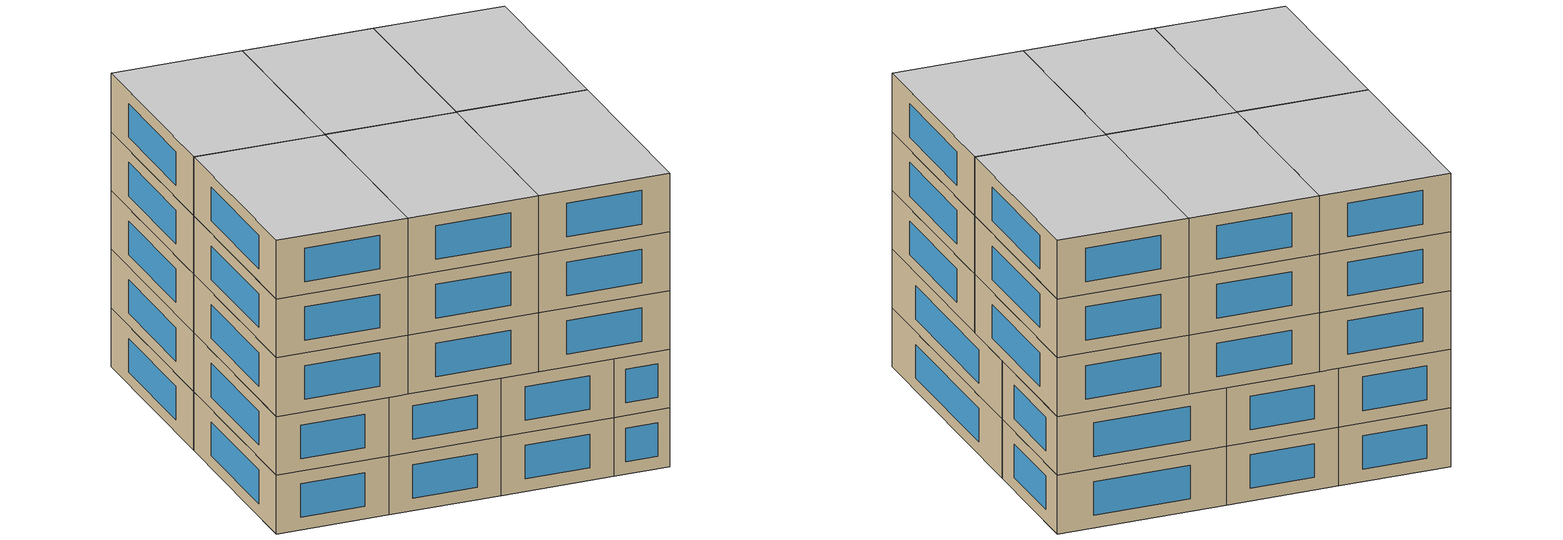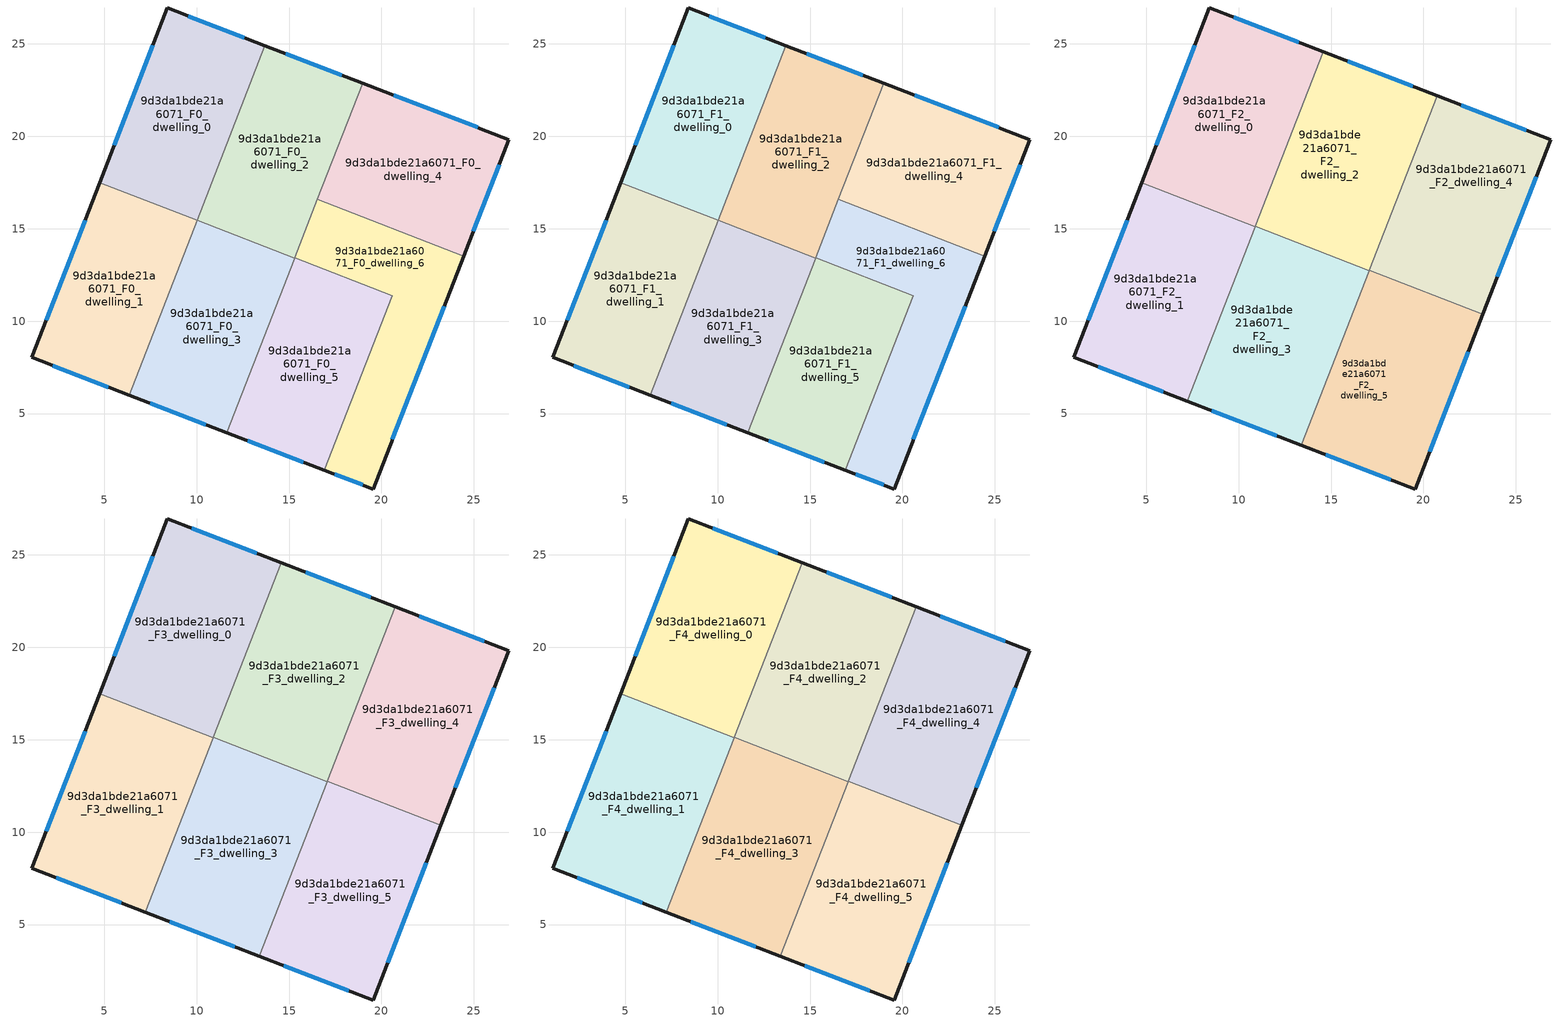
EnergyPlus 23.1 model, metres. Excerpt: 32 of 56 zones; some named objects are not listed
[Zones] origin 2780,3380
9d3da1bde21a6071_F0_dwelling_0
 floor ground (EU_floor_Construction): 13.7,24.91 10.02,15.45 4.75,17.5 8.42,26.95 z0
 wall outside (EU_wall_Construction): 13.7,24.91 8.42,26.95 4.75,17.5 z0:3
 wall to 9d3da1bde21a6071_F0_dwelling_1 (EU_wall_Construction): 4.75,17.5 10.02,15.45 z0:3
 wall to 9d3da1bde21a6071_F0_dwelling_2 (EU_wall_Construction): 10.03,15.46 13.7,24.91 z0:3
 wall to 9d3da1bde21a6071_F0_dwelling_3 (EU_wall_Construction): 10.02,15.45 10.03,15.46 z0:3
 window (EU_Window_Construction): 7.63,24.92 5.53,19.52 / 12.57,25.35 9.55,26.51 z0.64:2.36
9d3da1bde21a6071_F0_dwelling_1
 floor ground (EU_floor_Construction): 10.02,15.45 6.35,6 1.07,8.04 4.75,17.5 z0
 wall outside (EU_wall_Construction): 4.75,17.5 1.07,8.04 6.35,6 z0:3
 wall to 9d3da1bde21a6071_F0_dwelling_3 (EU_wall_Construction): 6.35,6 10.02,15.45 z0:3
 window (EU_Window_Construction): 3.96,15.47 1.86,10.06 / 2.2,7.6 5.22,6.44 z0.64:2.36
9d3da1bde21a6071_F0_dwelling_2
 floor ground (EU_floor_Construction): 18.98,22.88 15.3,13.42 10.03,15.46 13.7,24.91 z0
 wall outside (EU_wall_Construction): 18.98,22.88 13.7,24.91 z0:3
 wall to 9d3da1bde21a6071_F0_dwelling_3 (EU_wall_Construction): 10.03,15.46 15.3,13.42 z0:3
 wall to 9d3da1bde21a6071_F0_dwelling_4 (EU_wall_Construction): 16.53,16.59 18.98,22.88 z0:3
 wall to 9d3da1bde21a6071_F0_dwelling_6 (EU_wall_Construction): 15.31,13.43 16.53,16.59 z0:3
 wall to 9d3da1bde21a6071_F0_dwelling_5 (EU_wall_Construction): 15.3,13.42 15.31,13.43 z0:3
 window (EU_Window_Construction): 17.85,23.31 14.83,24.48 z0.64:2.36
9d3da1bde21a6071_F0_dwelling_3
 floor ground (EU_floor_Construction): 15.3,13.42 11.63,3.97 6.35,6 10.03,15.46 z0
 wall outside (EU_wall_Construction): 6.35,6 11.63,3.97 z0:3
 wall to 9d3da1bde21a6071_F0_dwelling_5 (EU_wall_Construction): 11.63,3.97 15.3,13.42 z0:3
 window (EU_Window_Construction): 7.48,5.57 10.5,4.4 z0.64:2.36
9d3da1bde21a6071_F0_dwelling_4
 floor ground (EU_floor_Construction): 26.9,19.83 24.44,13.51 16.53,16.59 18.98,22.88 z0
 wall outside (EU_wall_Construction): 24.44,13.51 26.9,19.83 18.98,22.88 z0:3
 wall to 9d3da1bde21a6071_F0_dwelling_6 (EU_wall_Construction): 16.53,16.59 24.44,13.51 z0:3
 window (EU_Window_Construction): 24.97,14.87 26.37,18.48 / 25.2,20.48 20.67,22.23 z0.64:2.36
9d3da1bde21a6071_F0_dwelling_5
 floor ground (EU_floor_Construction): 20.58,11.38 16.91,1.93 11.63,3.97 15.31,13.43 z0
 wall outside (EU_wall_Construction): 11.63,3.97 16.91,1.93 z0:3
 wall to 9d3da1bde21a6071_F0_dwelling_6 (EU_wall_Construction): 16.91,1.93 20.58,11.38 15.31,13.43 z0:3
 window (EU_Window_Construction): 12.76,3.53 15.78,2.37 z0.64:2.36
9d3da1bde21a6071_F0_dwelling_6
 floor ground (EU_floor_Construction): 24.44,13.51 19.55,0.92 16.91,1.93 20.58,11.38 15.31,13.43 16.53,16.59 z0
 wall outside (EU_wall_Construction): 16.91,1.93 19.55,0.92 24.44,13.51 z0:3
 window (EU_Window_Construction): 20.6,3.62 23.4,10.82 / 17.48,1.72 18.99,1.14 z0.64:2.36
9d3da1bde21a6071_F1_dwelling_0
 floor to 9d3da1bde21a6071_F0_dwelling_0 (EU_floor_Construction): 13.7,24.91 10.02,15.45 4.75,17.5 8.42,26.95 z3
 wall outside (EU_wall_Construction): 13.7,24.91 8.42,26.95 4.75,17.5 z3:6
 wall to 9d3da1bde21a6071_F1_dwelling_1 (EU_wall_Construction): 4.75,17.5 10.02,15.45 z3:6
 wall to 9d3da1bde21a6071_F1_dwelling_2 (EU_wall_Construction): 10.03,15.46 13.7,24.91 z3:6
 wall to 9d3da1bde21a6071_F1_dwelling_3 (EU_wall_Construction): 10.02,15.45 10.03,15.46 z3:6
 window (EU_Window_Construction): 7.63,24.92 5.53,19.52 / 12.57,25.35 9.55,26.51 z3.64:5.36
9d3da1bde21a6071_F1_dwelling_1
 floor to 9d3da1bde21a6071_F0_dwelling_1 (EU_floor_Construction): 10.02,15.45 6.35,6 1.07,8.04 4.75,17.5 z3
 wall outside (EU_wall_Construction): 4.75,17.5 1.07,8.04 6.35,6 z3:6
 wall to 9d3da1bde21a6071_F1_dwelling_3 (EU_wall_Construction): 6.35,6 10.02,15.45 z3:6
 window (EU_Window_Construction): 3.96,15.47 1.86,10.06 / 2.2,7.6 5.22,6.44 z3.64:5.36
 ceiling adiabatic (EU_roof_Construction): 6.35,6 10.02,15.45 4.75,17.5 1.07,8.04 z6
9d3da1bde21a6071_F1_dwelling_2
 floor to 9d3da1bde21a6071_F0_dwelling_2 (EU_floor_Construction): 18.98,22.88 15.3,13.42 10.03,15.46 13.7,24.91 z3
 wall outside (EU_wall_Construction): 18.98,22.88 13.7,24.91 z3:6
 wall to 9d3da1bde21a6071_F1_dwelling_3 (EU_wall_Construction): 10.03,15.46 15.3,13.42 z3:6
 wall to 9d3da1bde21a6071_F1_dwelling_4 (EU_wall_Construction): 16.53,16.59 18.98,22.88 z3:6
 wall to 9d3da1bde21a6071_F1_dwelling_6 (EU_wall_Construction): 15.31,13.43 16.53,16.59 z3:6
 wall to 9d3da1bde21a6071_F1_dwelling_5 (EU_wall_Construction): 15.3,13.42 15.31,13.43 z3:6
 window (EU_Window_Construction): 17.85,23.31 14.83,24.48 z3.64:5.36
9d3da1bde21a6071_F1_dwelling_3
 floor to 9d3da1bde21a6071_F0_dwelling_3 (EU_floor_Construction): 15.3,13.42 11.63,3.97 6.35,6 10.03,15.46 z3
 wall outside (EU_wall_Construction): 6.35,6 11.63,3.97 z3:6
 wall to 9d3da1bde21a6071_F1_dwelling_5 (EU_wall_Construction): 11.63,3.97 15.3,13.42 z3:6
 window (EU_Window_Construction): 7.48,5.57 10.5,4.4 z3.64:5.36
9d3da1bde21a6071_F1_dwelling_4
 floor to 9d3da1bde21a6071_F0_dwelling_4 (EU_floor_Construction): 26.9,19.83 24.44,13.51 16.53,16.59 18.98,22.88 z3
 wall outside (EU_wall_Construction): 24.44,13.51 26.9,19.83 18.98,22.88 z3:6
 wall to 9d3da1bde21a6071_F1_dwelling_6 (EU_wall_Construction): 16.53,16.59 24.44,13.51 z3:6
 window (EU_Window_Construction): 24.97,14.87 26.37,18.48 / 25.2,20.48 20.67,22.23 z3.64:5.36
9d3da1bde21a6071_F1_dwelling_5
 floor to 9d3da1bde21a6071_F0_dwelling_5 (EU_floor_Construction): 20.58,11.38 16.91,1.93 11.63,3.97 15.31,13.43 z3
 wall outside (EU_wall_Construction): 11.63,3.97 16.91,1.93 z3:6
 wall to 9d3da1bde21a6071_F1_dwelling_6 (EU_wall_Construction): 16.91,1.93 20.58,11.38 15.31,13.43 z3:6
 window (EU_Window_Construction): 12.76,3.53 15.78,2.37 z3.64:5.36
 ceiling adiabatic (EU_roof_Construction): 16.91,1.93 20.58,11.38 17.07,12.75 13.39,3.29 z6; 13.39,3.29 17.06,12.74 15.3,13.42 11.63,3.97 z6
9d3da1bde21a6071_F1_dwelling_6
 floor to 9d3da1bde21a6071_F0_dwelling_6 (EU_floor_Construction): 24.44,13.51 19.55,0.92 16.91,1.93 20.58,11.38 15.31,13.43 16.53,16.59 z3
 wall outside (EU_wall_Construction): 16.91,1.93 19.55,0.92 24.44,13.51 z3:6
 window (EU_Window_Construction): 20.6,3.62 23.4,10.82 / 17.48,1.72 18.99,1.14 z3.64:5.36
9d3da1bde21a6071_F2_dwelling_0
 floor to 9d3da1bde21a6071_F1_dwelling_0 (EU_floor_Construction): 13.7,24.91 10.02,15.45 4.75,17.5 8.42,26.95 z6
 floor to 9d3da1bde21a6071_F1_dwelling_3 (EU_floor_Construction): 10.91,15.12 10.9,15.11 10.02,15.45 10.03,15.46 z6
 floor to 9d3da1bde21a6071_F1_dwelling_2 (EU_floor_Construction): 14.58,24.57 10.91,15.12 10.03,15.46 13.7,24.91 z6
 wall outside (EU_wall_Construction): 14.58,24.57 8.42,26.95 4.75,17.5 z6:9
 wall to 9d3da1bde21a6071_F2_dwelling_1 (EU_wall_Construction): 4.75,17.5 10.9,15.11 z6:9
 wall to 9d3da1bde21a6071_F2_dwelling_2 (EU_wall_Construction): 10.91,15.13 14.58,24.57 z6:9
 wall to 9d3da1bde21a6071_F2_dwelling_3 (EU_wall_Construction): 10.9,15.11 10.91,15.13 z6:9
 window (EU_Window_Construction): 7.63,24.92 5.53,19.52 / 13.26,25.08 9.74,26.44 z6.64:8.36
9d3da1bde21a6071_F2_dwelling_1
 floor to 9d3da1bde21a6071_F1_dwelling_3 (EU_floor_Construction): 10.9,15.11 7.23,5.66 6.35,6 10.02,15.45 z6
 floor adiabatic (EU_floor_Construction): 10.02,15.45 6.35,6 7.23,5.66 1.07,8.04 4.75,17.5 z6
 wall outside (EU_wall_Construction): 4.75,17.5 1.07,8.04 7.23,5.66 z6:9
 wall to 9d3da1bde21a6071_F2_dwelling_3 (EU_wall_Construction): 7.23,5.66 10.9,15.11 z6:9
 window (EU_Window_Construction): 3.96,15.47 1.86,10.06 / 2.39,7.53 5.91,6.17 z6.64:8.36
9d3da1bde21a6071_F2_dwelling_2
 floor to 9d3da1bde21a6071_F1_dwelling_2 (EU_floor_Construction): 18.98,22.88 15.3,13.42 10.91,15.13 14.58,24.57 z6
 floor to 9d3da1bde21a6071_F1_dwelling_4 (EU_floor_Construction): 20.74,22.2 18.29,15.9 16.53,16.59 18.98,22.88 z6
 floor to 9d3da1bde21a6071_F1_dwelling_6 (EU_floor_Construction): 18.29,15.9 17.07,12.75 15.31,13.43 16.53,16.59 z6
 floor to 9d3da1bde21a6071_F1_dwelling_5 (EU_floor_Construction): 17.07,12.75 17.06,12.74 15.3,13.42 15.31,13.43 z6
 wall outside (EU_wall_Construction): 20.74,22.2 14.58,24.57 z6:9
 wall to 9d3da1bde21a6071_F2_dwelling_3 (EU_wall_Construction): 10.91,15.13 17.06,12.74 z6:9
 wall to 9d3da1bde21a6071_F2_dwelling_4 (EU_wall_Construction): 17.07,12.75 20.74,22.2 z6:9
 wall to 9d3da1bde21a6071_F2_dwelling_5 (EU_wall_Construction): 17.06,12.74 17.07,12.75 z6:9
 window (EU_Window_Construction): 19.42,22.71 15.9,24.07 z6.64:8.36
9d3da1bde21a6071_F2_dwelling_3
 floor to 9d3da1bde21a6071_F1_dwelling_3 (EU_floor_Construction): 15.3,13.42 11.63,3.97 7.23,5.66 10.91,15.12 z6
 floor adiabatic (EU_floor_Construction): 17.06,12.74 13.39,3.29 11.63,3.97 15.3,13.42 z6
 wall outside (EU_wall_Construction): 7.23,5.66 13.39,3.29 z6:9
 wall to 9d3da1bde21a6071_F2_dwelling_5 (EU_wall_Construction): 13.39,3.29 17.06,12.74 z6:9
 window (EU_Window_Construction): 8.55,5.15 12.07,3.8 z6.64:8.36
9d3da1bde21a6071_F2_dwelling_4
 floor to 9d3da1bde21a6071_F1_dwelling_4 (EU_floor_Construction): 26.9,19.83 24.44,13.51 18.29,15.9 20.74,22.2 z6
 floor to 9d3da1bde21a6071_F1_dwelling_6 (EU_floor_Construction): 24.44,13.51 23.22,10.37 17.07,12.75 18.29,15.9 z6
 wall outside (EU_wall_Construction): 23.22,10.37 26.9,19.83 20.74,22.2 z6:9
 wall to 9d3da1bde21a6071_F2_dwelling_5 (EU_wall_Construction): 17.07,12.75 23.22,10.37 z6:9
 window (EU_Window_Construction): 24.01,12.39 26.11,17.8 / 25.58,20.34 22.06,21.69 z6.64:8.36
9d3da1bde21a6071_F2_dwelling_5
 floor to 9d3da1bde21a6071_F1_dwelling_6 (EU_floor_Construction): 23.22,10.37 19.55,0.92 16.91,1.93 20.58,11.38 17.07,12.75 z6
 floor adiabatic (EU_floor_Construction): 20.58,11.38 16.91,1.93 19.55,0.92 13.39,3.29 17.07,12.75 z6
 wall outside (EU_wall_Construction): 13.39,3.29 19.55,0.92 23.22,10.37 z6:9
 window (EU_Window_Construction): 20.34,2.94 22.44,8.34 / 14.71,2.78 18.23,1.43 z6.64:8.36
9d3da1bde21a6071_F3_dwelling_0
 floor to 9d3da1bde21a6071_F2_dwelling_0 (EU_floor_Construction): 14.58,24.57 10.9,15.11 4.75,17.5 8.42,26.95 z9
 wall outside (EU_wall_Construction): 14.58,24.57 8.42,26.95 4.75,17.5 z9:12
 wall to 9d3da1bde21a6071_F3_dwelling_1 (EU_wall_Construction): 4.75,17.5 10.9,15.11 z9:12
 wall to 9d3da1bde21a6071_F3_dwelling_2 (EU_wall_Construction): 10.91,15.13 14.58,24.57 z9:12
 wall to 9d3da1bde21a6071_F3_dwelling_3 (EU_wall_Construction): 10.9,15.11 10.91,15.13 z9:12
 window (EU_Window_Construction): 7.63,24.92 5.53,19.52 / 13.26,25.08 9.74,26.44 z9.64:11.36
9d3da1bde21a6071_F3_dwelling_1
 floor to 9d3da1bde21a6071_F2_dwelling_1 (EU_floor_Construction): 10.9,15.11 7.23,5.66 1.07,8.04 4.75,17.5 z9
 wall outside (EU_wall_Construction): 4.75,17.5 1.07,8.04 7.23,5.66 z9:12
 wall to 9d3da1bde21a6071_F3_dwelling_3 (EU_wall_Construction): 7.23,5.66 10.9,15.11 z9:12
 window (EU_Window_Construction): 3.96,15.47 1.86,10.06 / 2.39,7.53 5.91,6.17 z9.64:11.36
9d3da1bde21a6071_F3_dwelling_2
 floor to 9d3da1bde21a6071_F2_dwelling_2 (EU_floor_Construction): 20.74,22.2 17.06,12.74 10.91,15.13 14.58,24.57 z9
 wall outside (EU_wall_Construction): 20.74,22.2 14.58,24.57 z9:12
 wall to 9d3da1bde21a6071_F3_dwelling_3 (EU_wall_Construction): 10.91,15.13 17.06,12.74 z9:12
 wall to 9d3da1bde21a6071_F3_dwelling_4 (EU_wall_Construction): 17.07,12.75 20.74,22.2 z9:12
 wall to 9d3da1bde21a6071_F3_dwelling_5 (EU_wall_Construction): 17.06,12.74 17.07,12.75 z9:12
 window (EU_Window_Construction): 19.42,22.71 15.9,24.07 z9.64:11.36
9d3da1bde21a6071_F3_dwelling_3
 floor to 9d3da1bde21a6071_F2_dwelling_3 (EU_floor_Construction): 17.06,12.74 13.39,3.29 7.23,5.66 10.91,15.13 z9
 wall outside (EU_wall_Construction): 7.23,5.66 13.39,3.29 z9:12
 wall to 9d3da1bde21a6071_F3_dwelling_5 (EU_wall_Construction): 13.39,3.29 17.06,12.74 z9:12
 window (EU_Window_Construction): 8.55,5.15 12.07,3.8 z9.64:11.36
9d3da1bde21a6071_F3_dwelling_4
 floor to 9d3da1bde21a6071_F2_dwelling_4 (EU_floor_Construction): 26.9,19.83 23.22,10.37 17.07,12.75 20.74,22.2 z9
 wall outside (EU_wall_Construction): 23.22,10.37 26.9,19.83 20.74,22.2 z9:12
 wall to 9d3da1bde21a6071_F3_dwelling_5 (EU_wall_Construction): 17.07,12.75 23.22,10.37 z9:12
 window (EU_Window_Construction): 24.01,12.39 26.11,17.8 / 25.58,20.34 22.06,21.69 z9.64:11.36
9d3da1bde21a6071_F3_dwelling_5
 floor to 9d3da1bde21a6071_F2_dwelling_5 (EU_floor_Construction): 23.22,10.37 19.55,0.92 13.39,3.29 17.07,12.75 z9
 wall outside (EU_wall_Construction): 13.39,3.29 19.55,0.92 23.22,10.37 z9:12
 window (EU_Window_Construction): 20.34,2.94 22.44,8.34 / 14.71,2.78 18.23,1.43 z9.64:11.36
9d3da1bde21a6071_F4_dwelling_0
 floor to 9d3da1bde21a6071_F3_dwelling_0 (EU_floor_Construction): 14.58,24.57 10.9,15.11 4.75,17.5 8.42,26.95 z12
 wall outside (EU_wall_Construction): 14.58,24.57 8.42,26.95 4.75,17.5 z12:15
 wall to 9d3da1bde21a6071_F4_dwelling_1 (EU_wall_Construction): 4.75,17.5 10.9,15.11 z12:15
 wall to 9d3da1bde21a6071_F4_dwelling_2 (EU_wall_Construction): 10.91,15.13 14.58,24.57 z12:15
 wall to 9d3da1bde21a6071_F4_dwelling_3 (EU_wall_Construction): 10.9,15.11 10.91,15.13 z12:15
 window (EU_Window_Construction): 7.63,24.92 5.53,19.52 / 13.26,25.08 9.74,26.44 z12.64:14.36
 ceiling to 9d3da1bde21a6071_F5_dwelling_0 (EU_floor_Construction): 10.9,15.11 14.58,24.57 8.42,26.95 4.75,17.5 z15
9d3da1bde21a6071_F4_dwelling_1
 floor to 9d3da1bde21a6071_F3_dwelling_1 (EU_floor_Construction): 10.9,15.11 7.23,5.66 1.07,8.04 4.75,17.5 z12
 wall outside (EU_wall_Construction): 4.75,17.5 1.07,8.04 7.23,5.66 z12:15
 wall to 9d3da1bde21a6071_F4_dwelling_3 (EU_wall_Construction): 7.23,5.66 10.9,15.11 z12:15
 window (EU_Window_Construction): 3.96,15.47 1.86,10.06 / 2.39,7.53 5.91,6.17 z12.64:14.36
 ceiling to 9d3da1bde21a6071_F5_dwelling_1 (EU_floor_Construction): 7.23,5.66 10.9,15.11 4.75,17.5 1.07,8.04 z15
9d3da1bde21a6071_F4_dwelling_2
 floor to 9d3da1bde21a6071_F3_dwelling_2 (EU_floor_Construction): 20.74,22.2 17.06,12.74 10.91,15.13 14.58,24.57 z12
 wall outside (EU_wall_Construction): 20.74,22.2 14.58,24.57 z12:15
 wall to 9d3da1bde21a6071_F4_dwelling_3 (EU_wall_Construction): 10.91,15.13 17.06,12.74 z12:15
 wall to 9d3da1bde21a6071_F4_dwelling_4 (EU_wall_Construction): 17.07,12.75 20.74,22.2 z12:15
 wall to 9d3da1bde21a6071_F4_dwelling_5 (EU_wall_Construction): 17.06,12.74 17.07,12.75 z12:15
 window (EU_Window_Construction): 19.42,22.71 15.9,24.07 z12.64:14.36
 ceiling to 9d3da1bde21a6071_F5_dwelling_2 (EU_floor_Construction): 17.06,12.74 20.74,22.2 14.58,24.57 10.91,15.13 z15
9d3da1bde21a6071_F4_dwelling_3
 floor to 9d3da1bde21a6071_F3_dwelling_3 (EU_floor_Construction): 17.06,12.74 13.39,3.29 7.23,5.66 10.91,15.13 z12
 wall outside (EU_wall_Construction): 7.23,5.66 13.39,3.29 z12:15
 wall to 9d3da1bde21a6071_F4_dwelling_5 (EU_wall_Construction): 13.39,3.29 17.06,12.74 z12:15
 window (EU_Window_Construction): 8.55,5.15 12.07,3.8 z12.64:14.36
 ceiling to 9d3da1bde21a6071_F5_dwelling_3 (EU_floor_Construction): 13.39,3.29 17.06,12.74 10.91,15.13 7.23,5.66 z15
9d3da1bde21a6071_F4_dwelling_4
 floor to 9d3da1bde21a6071_F3_dwelling_4 (EU_floor_Construction): 26.9,19.83 23.22,10.37 17.07,12.75 20.74,22.2 z12
 wall outside (EU_wall_Construction): 23.22,10.37 26.9,19.83 20.74,22.2 z12:15
 wall to 9d3da1bde21a6071_F4_dwelling_5 (EU_wall_Construction): 17.07,12.75 23.22,10.37 z12:15
 window (EU_Window_Construction): 24.01,12.39 26.11,17.8 / 25.58,20.34 22.06,21.69 z12.64:14.36
 ceiling to 9d3da1bde21a6071_F5_dwelling_4 (EU_floor_Construction): 23.22,10.37 26.9,19.83 20.74,22.2 17.07,12.75 z15
9d3da1bde21a6071_F4_dwelling_5
 floor to 9d3da1bde21a6071_F3_dwelling_5 (EU_floor_Construction): 23.22,10.37 19.55,0.92 13.39,3.29 17.07,12.75 z12
 wall outside (EU_wall_Construction): 13.39,3.29 19.55,0.92 23.22,10.37 z12:15
 window (EU_Window_Construction): 20.34,2.94 22.44,8.34 / 14.71,2.78 18.23,1.43 z12.64:14.36
 ceiling to 9d3da1bde21a6071_F5_dwelling_5 (EU_floor_Construction): 19.55,0.92 23.22,10.37 17.07,12.75 13.39,3.29 z15
[Building]
EU S2 Campaign: North Axis=0; Terrain=City; Solar Distribution=FullExterior
[Site:Location]
Yerevan-Zvartnots.Intl.AP: Latitude=40.15; Longitude=44.383; Time Zone=4; Elevation=854
[SizingPeriod:WeatherFileDays]
AnnualSizingPeriod: Begin Month=1; Begin Day of Month=1; End Month=12; End Day of Month=31; Day of Week for Start Day=Monday; Use Weather File Daylight Saving Period=No; Use Weather File Rain and Snow Indicators=No
[MATERIAL]
EU_InternalMass_Material: Roughness=MediumRough; Thickness=0.1; Conductivity=1; Density=1800; Specific Heat=900; Thermal Absorptance=0.9; Solar Absorptance=0.7; Visible Absorptance=0.7
[MATERIAL:NOMASS] Roughness=MediumRough; Thermal Absorptance=0.9; Solar Absorptance=0.7; Visible Absorptance=0.7
Name | Thermal Resistance
EU_wall_NoMass | 1.05043
EU_roof_NoMass | 1.45357
EU_floor_NoMass | 0.478065
[WINDOWMATERIAL:SIMPLEGLAZINGSYSTEM]
EU_Window_SimpleGlazing: UFactor=2.5566; Solar Heat Gain Coefficient=0.75; Visible Transmittance=0.75
[CONSTRUCTION]
EU_wall_Construction: EU_wall_NoMass
EU_roof_Construction: EU_roof_NoMass
EU_floor_Construction: EU_floor_NoMass
EU_Window_Construction: EU_Window_SimpleGlazing
EU_InternalMass_Construction: EU_InternalMass_Material
[ZONE] Type=1; Multiplier=1; Ceiling Height=autocalculate; Floor Area=autocalculate; Part of Total Floor Area=Yes
Name | Volume
9d3da1bde21a6071_F0_dwelling_0; 9d3da1bde21a6071_F1_dwelling_0 | 172.188
9d3da1bde21a6071_F2_dwelling_0; 9d3da1bde21a6071_F3_dwelling_0; 9d3da1bde21a6071_F4_dwelling_0 | 200.88
9d3da1bde21a6071_F0_dwelling_1; 9d3da1bde21a6071_F1_dwelling_1 | 172.166
9d3da1bde21a6071_F2_dwelling_1; 9d3da1bde21a6071_F3_dwelling_1; 9d3da1bde21a6071_F4_dwelling_1; 9d3da1bde21a6071_F2_dwelling_4; 9d3da1bde21a6071_F3_dwelling_4; 9d3da1bde21a6071_F4_dwelling_4 | 200.862
9d3da1bde21a6071_F0_dwelling_2; 9d3da1bde21a6071_F1_dwelling_2 | 172.17
9d3da1bde21a6071_F2_dwelling_2; 9d3da1bde21a6071_F3_dwelling_2; 9d3da1bde21a6071_F4_dwelling_2 | 200.859
9d3da1bde21a6071_F0_dwelling_3; 9d3da1bde21a6071_F1_dwelling_3 | 172.154
9d3da1bde21a6071_F2_dwelling_3; 9d3da1bde21a6071_F3_dwelling_3; 9d3da1bde21a6071_F4_dwelling_3 | 200.866
9d3da1bde21a6071_F0_dwelling_4; 9d3da1bde21a6071_F1_dwelling_4 | 172.182
9d3da1bde21a6071_F0_dwelling_5; 9d3da1bde21a6071_F1_dwelling_5 | 172.157
9d3da1bde21a6071_F2_dwelling_5; 9d3da1bde21a6071_F3_dwelling_5; 9d3da1bde21a6071_F4_dwelling_5 | 200.881
9d3da1bde21a6071_F0_dwelling_6; 9d3da1bde21a6071_F1_dwelling_6 | 172.167
[INTERNALMASS] Construction=EU_InternalMass_Construction
Name | Zone or ZoneList | Surface Area
9d3da1bde21a6071_F0_dwelling_0_EU_InternalMass | 9d3da1bde21a6071_F0_dwelling_0 | 57.3946
9d3da1bde21a6071_F0_dwelling_1_EU_InternalMass | 9d3da1bde21a6071_F0_dwelling_1 | 57.3899
9d3da1bde21a6071_F0_dwelling_2_EU_InternalMass | 9d3da1bde21a6071_F0_dwelling_2 | 57.3907
9d3da1bde21a6071_F0_dwelling_3_EU_InternalMass | 9d3da1bde21a6071_F0_dwelling_3 | 57.3844
9d3da1bde21a6071_F0_dwelling_4_EU_InternalMass | 9d3da1bde21a6071_F0_dwelling_4 | 57.3942
9d3da1bde21a6071_F0_dwelling_5_EU_InternalMass | 9d3da1bde21a6071_F0_dwelling_5 | 57.387
9d3da1bde21a6071_F0_dwelling_6_EU_InternalMass | 9d3da1bde21a6071_F0_dwelling_6 | 57.3891
9d3da1bde21a6071_F1_dwelling_0_EU_InternalMass | 9d3da1bde21a6071_F1_dwelling_0 | 57.3946
9d3da1bde21a6071_F1_dwelling_1_EU_InternalMass | 9d3da1bde21a6071_F1_dwelling_1 | 57.3899
9d3da1bde21a6071_F1_dwelling_2_EU_InternalMass | 9d3da1bde21a6071_F1_dwelling_2 | 57.3907
9d3da1bde21a6071_F1_dwelling_3_EU_InternalMass | 9d3da1bde21a6071_F1_dwelling_3 | 57.3844
9d3da1bde21a6071_F1_dwelling_4_EU_InternalMass | 9d3da1bde21a6071_F1_dwelling_4 | 57.3942
9d3da1bde21a6071_F1_dwelling_5_EU_InternalMass | 9d3da1bde21a6071_F1_dwelling_5 | 57.387
9d3da1bde21a6071_F1_dwelling_6_EU_InternalMass | 9d3da1bde21a6071_F1_dwelling_6 | 57.3891
9d3da1bde21a6071_F2_dwelling_0_EU_InternalMass | 9d3da1bde21a6071_F2_dwelling_0 | 66.9601
9d3da1bde21a6071_F2_dwelling_1_EU_InternalMass | 9d3da1bde21a6071_F2_dwelling_1 | 66.9539
9d3da1bde21a6071_F2_dwelling_2_EU_InternalMass | 9d3da1bde21a6071_F2_dwelling_2 | 66.9539
9d3da1bde21a6071_F2_dwelling_3_EU_InternalMass | 9d3da1bde21a6071_F2_dwelling_3 | 66.9544
9d3da1bde21a6071_F2_dwelling_4_EU_InternalMass | 9d3da1bde21a6071_F2_dwelling_4 | 66.9539
9d3da1bde21a6071_F2_dwelling_5_EU_InternalMass | 9d3da1bde21a6071_F2_dwelling_5 | 66.9601
9d3da1bde21a6071_F3_dwelling_0_EU_InternalMass | 9d3da1bde21a6071_F3_dwelling_0 | 66.9601
9d3da1bde21a6071_F3_dwelling_1_EU_InternalMass | 9d3da1bde21a6071_F3_dwelling_1 | 66.9539
9d3da1bde21a6071_F3_dwelling_2_EU_InternalMass | 9d3da1bde21a6071_F3_dwelling_2 | 66.9539
9d3da1bde21a6071_F3_dwelling_3_EU_InternalMass | 9d3da1bde21a6071_F3_dwelling_3 | 66.9544
9d3da1bde21a6071_F3_dwelling_4_EU_InternalMass | 9d3da1bde21a6071_F3_dwelling_4 | 66.9539
9d3da1bde21a6071_F3_dwelling_5_EU_InternalMass | 9d3da1bde21a6071_F3_dwelling_5 | 66.9601
9d3da1bde21a6071_F4_dwelling_0_EU_InternalMass | 9d3da1bde21a6071_F4_dwelling_0 | 66.9601
9d3da1bde21a6071_F4_dwelling_1_EU_InternalMass | 9d3da1bde21a6071_F4_dwelling_1 | 66.9539
9d3da1bde21a6071_F4_dwelling_2_EU_InternalMass | 9d3da1bde21a6071_F4_dwelling_2 | 66.9539
9d3da1bde21a6071_F4_dwelling_3_EU_InternalMass | 9d3da1bde21a6071_F4_dwelling_3 | 66.9544
9d3da1bde21a6071_F4_dwelling_4_EU_InternalMass | 9d3da1bde21a6071_F4_dwelling_4 | 66.9539
9d3da1bde21a6071_F4_dwelling_5_EU_InternalMass | 9d3da1bde21a6071_F4_dwelling_5 | 66.9601
[OTHEREQUIPMENT] Fuel Type=Electricity; Design Level Calculation Method=Watts/Area; Power per Zone Floor Area=1; Fraction Latent=0; Fraction Radiant=0; Fraction Lost=0; Carbon Dioxide Generation Rate=0; EndUse Subcategory=EU_Step8_InternalGains
Name | Zone or ZoneList or Space or SpaceList | Schedule
EU_Step8_InternalGain_9d3da1bde21a6071_F0_dwelling_0_f000 | 9d3da1bde21a6071_F0_dwelling_0 | EU_Step8_GainSchedule_9d3da1bde21a6071_F0_dwelling_0_f000
EU_Step8_InternalGain_9d3da1bde21a6071_F0_dwelling_1_f000 | 9d3da1bde21a6071_F0_dwelling_1 | EU_Step8_GainSchedule_9d3da1bde21a6071_F0_dwelling_1_f000
EU_Step8_InternalGain_9d3da1bde21a6071_F0_dwelling_2_f000 | 9d3da1bde21a6071_F0_dwelling_2 | EU_Step8_GainSchedule_9d3da1bde21a6071_F0_dwelling_2_f000
EU_Step8_InternalGain_9d3da1bde21a6071_F0_dwelling_3_f000 | 9d3da1bde21a6071_F0_dwelling_3 | EU_Step8_GainSchedule_9d3da1bde21a6071_F0_dwelling_3_f000
EU_Step8_InternalGain_9d3da1bde21a6071_F0_dwelling_4_f000 | 9d3da1bde21a6071_F0_dwelling_4 | EU_Step8_GainSchedule_9d3da1bde21a6071_F0_dwelling_4_f000
EU_Step8_InternalGain_9d3da1bde21a6071_F0_dwelling_5_f000 | 9d3da1bde21a6071_F0_dwelling_5 | EU_Step8_GainSchedule_9d3da1bde21a6071_F0_dwelling_5_f000
EU_Step8_InternalGain_9d3da1bde21a6071_F0_dwelling_6_f000 | 9d3da1bde21a6071_F0_dwelling_6 | EU_Step8_GainSchedule_9d3da1bde21a6071_F0_dwelling_6_f000
EU_Step8_InternalGain_9d3da1bde21a6071_F1_dwelling_0_f000 | 9d3da1bde21a6071_F1_dwelling_0 | EU_Step8_GainSchedule_9d3da1bde21a6071_F1_dwelling_0_f000
EU_Step8_InternalGain_9d3da1bde21a6071_F1_dwelling_1_f000 | 9d3da1bde21a6071_F1_dwelling_1 | EU_Step8_GainSchedule_9d3da1bde21a6071_F1_dwelling_1_f000
EU_Step8_InternalGain_9d3da1bde21a6071_F1_dwelling_2_f000 | 9d3da1bde21a6071_F1_dwelling_2 | EU_Step8_GainSchedule_9d3da1bde21a6071_F1_dwelling_2_f000
EU_Step8_InternalGain_9d3da1bde21a6071_F1_dwelling_3_f000 | 9d3da1bde21a6071_F1_dwelling_3 | EU_Step8_GainSchedule_9d3da1bde21a6071_F1_dwelling_3_f000
EU_Step8_InternalGain_9d3da1bde21a6071_F1_dwelling_4_f000 | 9d3da1bde21a6071_F1_dwelling_4 | EU_Step8_GainSchedule_9d3da1bde21a6071_F1_dwelling_4_f000
EU_Step8_InternalGain_9d3da1bde21a6071_F1_dwelling_5_f000 | 9d3da1bde21a6071_F1_dwelling_5 | EU_Step8_GainSchedule_9d3da1bde21a6071_F1_dwelling_5_f000
EU_Step8_InternalGain_9d3da1bde21a6071_F1_dwelling_6_f000 | 9d3da1bde21a6071_F1_dwelling_6 | EU_Step8_GainSchedule_9d3da1bde21a6071_F1_dwelling_6_f000
EU_Step8_InternalGain_9d3da1bde21a6071_F2_dwelling_0_f000 | 9d3da1bde21a6071_F2_dwelling_0 | EU_Step8_GainSchedule_9d3da1bde21a6071_F2_dwelling_0_f000
EU_Step8_InternalGain_9d3da1bde21a6071_F2_dwelling_1_f000 | 9d3da1bde21a6071_F2_dwelling_1 | EU_Step8_GainSchedule_9d3da1bde21a6071_F2_dwelling_1_f000
EU_Step8_InternalGain_9d3da1bde21a6071_F2_dwelling_2_f000 | 9d3da1bde21a6071_F2_dwelling_2 | EU_Step8_GainSchedule_9d3da1bde21a6071_F2_dwelling_2_f000
EU_Step8_InternalGain_9d3da1bde21a6071_F2_dwelling_3_f000 | 9d3da1bde21a6071_F2_dwelling_3 | EU_Step8_GainSchedule_9d3da1bde21a6071_F2_dwelling_3_f000
EU_Step8_InternalGain_9d3da1bde21a6071_F2_dwelling_4_f000 | 9d3da1bde21a6071_F2_dwelling_4 | EU_Step8_GainSchedule_9d3da1bde21a6071_F2_dwelling_4_f000
EU_Step8_InternalGain_9d3da1bde21a6071_F2_dwelling_5_f000 | 9d3da1bde21a6071_F2_dwelling_5 | EU_Step8_GainSchedule_9d3da1bde21a6071_F2_dwelling_5_f000
EU_Step8_InternalGain_9d3da1bde21a6071_F3_dwelling_0_f000 | 9d3da1bde21a6071_F3_dwelling_0 | EU_Step8_GainSchedule_9d3da1bde21a6071_F3_dwelling_0_f000
EU_Step8_InternalGain_9d3da1bde21a6071_F3_dwelling_1_f000 | 9d3da1bde21a6071_F3_dwelling_1 | EU_Step8_GainSchedule_9d3da1bde21a6071_F3_dwelling_1_f000
EU_Step8_InternalGain_9d3da1bde21a6071_F3_dwelling_2_f000 | 9d3da1bde21a6071_F3_dwelling_2 | EU_Step8_GainSchedule_9d3da1bde21a6071_F3_dwelling_2_f000
EU_Step8_InternalGain_9d3da1bde21a6071_F3_dwelling_3_f000 | 9d3da1bde21a6071_F3_dwelling_3 | EU_Step8_GainSchedule_9d3da1bde21a6071_F3_dwelling_3_f000
EU_Step8_InternalGain_9d3da1bde21a6071_F3_dwelling_4_f000 | 9d3da1bde21a6071_F3_dwelling_4 | EU_Step8_GainSchedule_9d3da1bde21a6071_F3_dwelling_4_f000
EU_Step8_InternalGain_9d3da1bde21a6071_F3_dwelling_5_f000 | 9d3da1bde21a6071_F3_dwelling_5 | EU_Step8_GainSchedule_9d3da1bde21a6071_F3_dwelling_5_f000
EU_Step8_InternalGain_9d3da1bde21a6071_F4_dwelling_0_f000 | 9d3da1bde21a6071_F4_dwelling_0 | EU_Step8_GainSchedule_9d3da1bde21a6071_F4_dwelling_0_f000
EU_Step8_InternalGain_9d3da1bde21a6071_F4_dwelling_1_f000 | 9d3da1bde21a6071_F4_dwelling_1 | EU_Step8_GainSchedule_9d3da1bde21a6071_F4_dwelling_1_f000
EU_Step8_InternalGain_9d3da1bde21a6071_F4_dwelling_2_f000 | 9d3da1bde21a6071_F4_dwelling_2 | EU_Step8_GainSchedule_9d3da1bde21a6071_F4_dwelling_2_f000
EU_Step8_InternalGain_9d3da1bde21a6071_F4_dwelling_3_f000 | 9d3da1bde21a6071_F4_dwelling_3 | EU_Step8_GainSchedule_9d3da1bde21a6071_F4_dwelling_3_f000
EU_Step8_InternalGain_9d3da1bde21a6071_F4_dwelling_4_f000 | 9d3da1bde21a6071_F4_dwelling_4 | EU_Step8_GainSchedule_9d3da1bde21a6071_F4_dwelling_4_f000
EU_Step8_InternalGain_9d3da1bde21a6071_F4_dwelling_5_f000 | 9d3da1bde21a6071_F4_dwelling_5 | EU_Step8_GainSchedule_9d3da1bde21a6071_F4_dwelling_5_f000
[ZONEVENTILATION:DESIGNFLOWRATE] Schedule=EU_AlwaysOn; Design Flow Rate Calculation Method=AirChanges/Hour; Air Changes per Hour=0.557805; Ventilation Type=Natural; Fan Pressure Rise=0; Fan Total Efficiency=1; Constant Term Coefficient=1; Temperature Term Coefficient=0; Velocity Term Coefficient=0; Velocity Squared Term Coefficient=0; Minimum Indoor Temperature=-100; Maximum Indoor Temperature=100; Delta Temperature=-100; Minimum Outdoor Temperature=-100; Maximum Outdoor Temperature=100; Maximum Wind Speed=40
Name | Zone or ZoneList or Space or SpaceList
EU_ConstantAir_9d3da1bde21a6071_F0_dwelling_0 | 9d3da1bde21a6071_F0_dwelling_0
EU_ConstantAir_9d3da1bde21a6071_F0_dwelling_1 | 9d3da1bde21a6071_F0_dwelling_1
EU_ConstantAir_9d3da1bde21a6071_F0_dwelling_2 | 9d3da1bde21a6071_F0_dwelling_2
EU_ConstantAir_9d3da1bde21a6071_F0_dwelling_3 | 9d3da1bde21a6071_F0_dwelling_3
EU_ConstantAir_9d3da1bde21a6071_F0_dwelling_4 | 9d3da1bde21a6071_F0_dwelling_4
EU_ConstantAir_9d3da1bde21a6071_F0_dwelling_5 | 9d3da1bde21a6071_F0_dwelling_5
EU_ConstantAir_9d3da1bde21a6071_F0_dwelling_6 | 9d3da1bde21a6071_F0_dwelling_6
EU_ConstantAir_9d3da1bde21a6071_F1_dwelling_0 | 9d3da1bde21a6071_F1_dwelling_0
EU_ConstantAir_9d3da1bde21a6071_F1_dwelling_1 | 9d3da1bde21a6071_F1_dwelling_1
EU_ConstantAir_9d3da1bde21a6071_F1_dwelling_2 | 9d3da1bde21a6071_F1_dwelling_2
EU_ConstantAir_9d3da1bde21a6071_F1_dwelling_3 | 9d3da1bde21a6071_F1_dwelling_3
EU_ConstantAir_9d3da1bde21a6071_F1_dwelling_4 | 9d3da1bde21a6071_F1_dwelling_4
EU_ConstantAir_9d3da1bde21a6071_F1_dwelling_5 | 9d3da1bde21a6071_F1_dwelling_5
EU_ConstantAir_9d3da1bde21a6071_F1_dwelling_6 | 9d3da1bde21a6071_F1_dwelling_6
EU_ConstantAir_9d3da1bde21a6071_F2_dwelling_0 | 9d3da1bde21a6071_F2_dwelling_0
EU_ConstantAir_9d3da1bde21a6071_F2_dwelling_1 | 9d3da1bde21a6071_F2_dwelling_1
EU_ConstantAir_9d3da1bde21a6071_F2_dwelling_2 | 9d3da1bde21a6071_F2_dwelling_2
EU_ConstantAir_9d3da1bde21a6071_F2_dwelling_3 | 9d3da1bde21a6071_F2_dwelling_3
EU_ConstantAir_9d3da1bde21a6071_F2_dwelling_4 | 9d3da1bde21a6071_F2_dwelling_4
EU_ConstantAir_9d3da1bde21a6071_F2_dwelling_5 | 9d3da1bde21a6071_F2_dwelling_5
EU_ConstantAir_9d3da1bde21a6071_F3_dwelling_0 | 9d3da1bde21a6071_F3_dwelling_0
EU_ConstantAir_9d3da1bde21a6071_F3_dwelling_1 | 9d3da1bde21a6071_F3_dwelling_1
EU_ConstantAir_9d3da1bde21a6071_F3_dwelling_2 | 9d3da1bde21a6071_F3_dwelling_2
EU_ConstantAir_9d3da1bde21a6071_F3_dwelling_3 | 9d3da1bde21a6071_F3_dwelling_3
EU_ConstantAir_9d3da1bde21a6071_F3_dwelling_4 | 9d3da1bde21a6071_F3_dwelling_4
EU_ConstantAir_9d3da1bde21a6071_F3_dwelling_5 | 9d3da1bde21a6071_F3_dwelling_5
EU_ConstantAir_9d3da1bde21a6071_F4_dwelling_0 | 9d3da1bde21a6071_F4_dwelling_0
EU_ConstantAir_9d3da1bde21a6071_F4_dwelling_1 | 9d3da1bde21a6071_F4_dwelling_1
EU_ConstantAir_9d3da1bde21a6071_F4_dwelling_2 | 9d3da1bde21a6071_F4_dwelling_2
EU_ConstantAir_9d3da1bde21a6071_F4_dwelling_3 | 9d3da1bde21a6071_F4_dwelling_3
EU_ConstantAir_9d3da1bde21a6071_F4_dwelling_4 | 9d3da1bde21a6071_F4_dwelling_4
EU_ConstantAir_9d3da1bde21a6071_F4_dwelling_5 | 9d3da1bde21a6071_F4_dwelling_5
[HVACTEMPLATE:THERMOSTAT] Constant Heating Setpoint=20; Constant Cooling Setpoint=50
EU_HeatOnly_9d3da1bde21a6071_F0_dwelling_0; EU_HeatOnly_9d3da1bde21a6071_F0_dwelling_1; EU_HeatOnly_9d3da1bde21a6071_F0_dwelling_2; EU_HeatOnly_9d3da1bde21a6071_F0_dwelling_3; EU_HeatOnly_9d3da1bde21a6071_F0_dwelling_4; EU_HeatOnly_9d3da1bde21a6071_F0_dwelling_5; EU_HeatOnly_9d3da1bde21a6071_F0_dwelling_6; EU_HeatOnly_9d3da1bde21a6071_F1_dwelling_0; EU_HeatOnly_9d3da1bde21a6071_F1_dwelling_1; EU_HeatOnly_9d3da1bde21a6071_F1_dwelling_2; EU_HeatOnly_9d3da1bde21a6071_F1_dwelling_3; EU_HeatOnly_9d3da1bde21a6071_F1_dwelling_4; EU_HeatOnly_9d3da1bde21a6071_F1_dwelling_5; EU_HeatOnly_9d3da1bde21a6071_F1_dwelling_6; EU_HeatOnly_9d3da1bde21a6071_F2_dwelling_0; EU_HeatOnly_9d3da1bde21a6071_F2_dwelling_1; EU_HeatOnly_9d3da1bde21a6071_F2_dwelling_2; EU_HeatOnly_9d3da1bde21a6071_F2_dwelling_3; EU_HeatOnly_9d3da1bde21a6071_F2_dwelling_4; EU_HeatOnly_9d3da1bde21a6071_F2_dwelling_5; EU_HeatOnly_9d3da1bde21a6071_F3_dwelling_0; EU_HeatOnly_9d3da1bde21a6071_F3_dwelling_1; EU_HeatOnly_9d3da1bde21a6071_F3_dwelling_2; EU_HeatOnly_9d3da1bde21a6071_F3_dwelling_3; EU_HeatOnly_9d3da1bde21a6071_F3_dwelling_4; EU_HeatOnly_9d3da1bde21a6071_F3_dwelling_5; EU_HeatOnly_9d3da1bde21a6071_F4_dwelling_0; EU_HeatOnly_9d3da1bde21a6071_F4_dwelling_1; EU_HeatOnly_9d3da1bde21a6071_F4_dwelling_2
[HVACTEMPLATE:ZONE:IDEALLOADSAIRSYSTEM] System Availability Schedule=EU_AlwaysOn; Maximum Heating Supply Air Temperature=50; Minimum Cooling Supply Air Temperature=13; Maximum Heating Supply Air Humidity Ratio=0.0156; Minimum Cooling Supply Air Humidity Ratio=0.0077; Heating Limit=NoLimit; Cooling Limit=NoLimit; Heating Availability Schedule=EU_AlwaysOn; Cooling Availability Schedule=EU_CoolingOff; Dehumidification Control Type=ConstantSensibleHeatRatio; Cooling Sensible Heat Ratio=0.7; Dehumidification Setpoint=60; Humidification Control Type=None; Humidification Setpoint=30; Outdoor Air Method=None; Outdoor Air Flow Rate per Person=0.00944; Outdoor Air Flow Rate per Zone Floor Area=0; Outdoor Air Flow Rate per Zone=0; Demand Controlled Ventilation Type=None; Outdoor Air Economizer Type=NoEconomizer; Heat Recovery Type=None; Sensible Heat Recovery Effectiveness=0.7; Latent Heat Recovery Effectiveness=0.65
Name | Template Thermostat
9d3da1bde21a6071_F0_dwelling_0 | EU_HeatOnly_9d3da1bde21a6071_F0_dwelling_0
9d3da1bde21a6071_F0_dwelling_1 | EU_HeatOnly_9d3da1bde21a6071_F0_dwelling_1
9d3da1bde21a6071_F0_dwelling_2 | EU_HeatOnly_9d3da1bde21a6071_F0_dwelling_2
9d3da1bde21a6071_F0_dwelling_3 | EU_HeatOnly_9d3da1bde21a6071_F0_dwelling_3
9d3da1bde21a6071_F0_dwelling_4 | EU_HeatOnly_9d3da1bde21a6071_F0_dwelling_4
9d3da1bde21a6071_F0_dwelling_5 | EU_HeatOnly_9d3da1bde21a6071_F0_dwelling_5
9d3da1bde21a6071_F0_dwelling_6 | EU_HeatOnly_9d3da1bde21a6071_F0_dwelling_6
9d3da1bde21a6071_F1_dwelling_0 | EU_HeatOnly_9d3da1bde21a6071_F1_dwelling_0
9d3da1bde21a6071_F1_dwelling_1 | EU_HeatOnly_9d3da1bde21a6071_F1_dwelling_1
9d3da1bde21a6071_F1_dwelling_2 | EU_HeatOnly_9d3da1bde21a6071_F1_dwelling_2
9d3da1bde21a6071_F1_dwelling_3 | EU_HeatOnly_9d3da1bde21a6071_F1_dwelling_3
9d3da1bde21a6071_F1_dwelling_4 | EU_HeatOnly_9d3da1bde21a6071_F1_dwelling_4
9d3da1bde21a6071_F1_dwelling_5 | EU_HeatOnly_9d3da1bde21a6071_F1_dwelling_5
9d3da1bde21a6071_F1_dwelling_6 | EU_HeatOnly_9d3da1bde21a6071_F1_dwelling_6
9d3da1bde21a6071_F2_dwelling_0 | EU_HeatOnly_9d3da1bde21a6071_F2_dwelling_0
9d3da1bde21a6071_F2_dwelling_1 | EU_HeatOnly_9d3da1bde21a6071_F2_dwelling_1
9d3da1bde21a6071_F2_dwelling_2 | EU_HeatOnly_9d3da1bde21a6071_F2_dwelling_2
9d3da1bde21a6071_F2_dwelling_3 | EU_HeatOnly_9d3da1bde21a6071_F2_dwelling_3
9d3da1bde21a6071_F2_dwelling_4 | EU_HeatOnly_9d3da1bde21a6071_F2_dwelling_4
9d3da1bde21a6071_F2_dwelling_5 | EU_HeatOnly_9d3da1bde21a6071_F2_dwelling_5
9d3da1bde21a6071_F3_dwelling_0 | EU_HeatOnly_9d3da1bde21a6071_F3_dwelling_0
9d3da1bde21a6071_F3_dwelling_1 | EU_HeatOnly_9d3da1bde21a6071_F3_dwelling_1
9d3da1bde21a6071_F3_dwelling_2 | EU_HeatOnly_9d3da1bde21a6071_F3_dwelling_2
9d3da1bde21a6071_F3_dwelling_3 | EU_HeatOnly_9d3da1bde21a6071_F3_dwelling_3
9d3da1bde21a6071_F3_dwelling_4 | EU_HeatOnly_9d3da1bde21a6071_F3_dwelling_4
9d3da1bde21a6071_F3_dwelling_5 | EU_HeatOnly_9d3da1bde21a6071_F3_dwelling_5
9d3da1bde21a6071_F4_dwelling_0 | EU_HeatOnly_9d3da1bde21a6071_F4_dwelling_0
9d3da1bde21a6071_F4_dwelling_1 | EU_HeatOnly_9d3da1bde21a6071_F4_dwelling_1
9d3da1bde21a6071_F4_dwelling_2 | EU_HeatOnly_9d3da1bde21a6071_F4_dwelling_2
9d3da1bde21a6071_F4_dwelling_3 | EU_HeatOnly_9d3da1bde21a6071_F4_dwelling_3
9d3da1bde21a6071_F4_dwelling_4 | EU_HeatOnly_9d3da1bde21a6071_F4_dwelling_4
9d3da1bde21a6071_F4_dwelling_5 | EU_HeatOnly_9d3da1bde21a6071_F4_dwelling_5
[SIZING:ZONE] Zone Cooling Design Supply Air Temperature Input Method=SupplyAirTemperature; Zone Cooling Design Supply Air Temperature=13; Zone Heating Design Supply Air Temperature Input Method=SupplyAirTemperature; Zone Heating Design Supply Air Temperature=50; Zone Cooling Design Supply Air Humidity Ratio=0.008; Zone Heating Design Supply Air Humidity Ratio=0.008; Cooling Design Air Flow Method=DesignDay; Cooling Design Air Flow Rate=0; Cooling Minimum Air Flow per Zone Floor Area=0.000762; Cooling Minimum Air Flow=0; Cooling Minimum Air Flow Fraction=0.2; Heating Design Air Flow Method=DesignDay; Heating Design Air Flow Rate=0; Heating Maximum Air Flow per Zone Floor Area=0.002032; Heating Maximum Air Flow=0.141576; Heating Maximum Air Flow Fraction=0.3; Account for Dedicated Outdoor Air System=No; Dedicated Outdoor Air System Control Strategy=NeutralSupplyAir; Dedicated Outdoor Air Low Setpoint Temperature for Design=autosize; Dedicated Outdoor Air High Setpoint Temperature for Design=autosize; Zone Load Sizing Method=Sensible Load Only No Latent Load; Zone Latent Cooling Design Supply Air Humidity Ratio Input Method=HumidityRatioDifference; Zone Cooling Design Supply Air Humidity Ratio Difference=0.005; Zone Latent Heating Design Supply Air Humidity Ratio Input Method=HumidityRatioDifference; Zone Humidification Design Supply Air Humidity Ratio Difference=0.005
9d3da1bde21a6071_F0_dwelling_0; 9d3da1bde21a6071_F0_dwelling_1; 9d3da1bde21a6071_F0_dwelling_2; 9d3da1bde21a6071_F0_dwelling_3; 9d3da1bde21a6071_F0_dwelling_4; 9d3da1bde21a6071_F0_dwelling_5; 9d3da1bde21a6071_F0_dwelling_6; 9d3da1bde21a6071_F1_dwelling_0; 9d3da1bde21a6071_F1_dwelling_1; 9d3da1bde21a6071_F1_dwelling_2; 9d3da1bde21a6071_F1_dwelling_3; 9d3da1bde21a6071_F1_dwelling_4; 9d3da1bde21a6071_F1_dwelling_5; 9d3da1bde21a6071_F1_dwelling_6; 9d3da1bde21a6071_F2_dwelling_0; 9d3da1bde21a6071_F2_dwelling_1; 9d3da1bde21a6071_F2_dwelling_2; 9d3da1bde21a6071_F2_dwelling_3; 9d3da1bde21a6071_F2_dwelling_4; 9d3da1bde21a6071_F2_dwelling_5; 9d3da1bde21a6071_F3_dwelling_0; 9d3da1bde21a6071_F3_dwelling_1; 9d3da1bde21a6071_F3_dwelling_2; 9d3da1bde21a6071_F3_dwelling_3; 9d3da1bde21a6071_F3_dwelling_4; 9d3da1bde21a6071_F3_dwelling_5; 9d3da1bde21a6071_F4_dwelling_0; 9d3da1bde21a6071_F4_dwelling_1; 9d3da1bde21a6071_F4_dwelling_2; 9d3da1bde21a6071_F4_dwelling_3; 9d3da1bde21a6071_F4_dwelling_4; 9d3da1bde21a6071_F4_dwelling_5
[SCHEDULE:CONSTANT]
Name | Hourly Value
EU_AlwaysOn | 1
EU_CoolingOff | 0
[SCHEDULE:FILE] Column Number=1; Rows to Skip at Top=0; Number of Hours of Data=8760; Column Separator=Comma; Interpolate to Timestep=No; Minutes per Item=60; Adjust Schedule for Daylight Savings=Yes
Name | File
EU_Step8_GainSchedule_9d3da1bde21a6071_F0_dwelling_0_f000 | ../../schedules/9d3da1bde21a6071/9d3da1bde21a6071_F0_dwelling_0_f000_gain.csv
EU_Step8_GainSchedule_9d3da1bde21a6071_F0_dwelling_1_f000 | ../../schedules/9d3da1bde21a6071/9d3da1bde21a6071_F0_dwelling_1_f000_gain.csv
EU_Step8_GainSchedule_9d3da1bde21a6071_F0_dwelling_2_f000 | ../../schedules/9d3da1bde21a6071/9d3da1bde21a6071_F0_dwelling_2_f000_gain.csv
EU_Step8_GainSchedule_9d3da1bde21a6071_F0_dwelling_3_f000 | ../../schedules/9d3da1bde21a6071/9d3da1bde21a6071_F0_dwelling_3_f000_gain.csv
EU_Step8_GainSchedule_9d3da1bde21a6071_F0_dwelling_4_f000 | ../../schedules/9d3da1bde21a6071/9d3da1bde21a6071_F0_dwelling_4_f000_gain.csv
EU_Step8_GainSchedule_9d3da1bde21a6071_F0_dwelling_5_f000 | ../../schedules/9d3da1bde21a6071/9d3da1bde21a6071_F0_dwelling_5_f000_gain.csv
EU_Step8_GainSchedule_9d3da1bde21a6071_F0_dwelling_6_f000 | ../../schedules/9d3da1bde21a6071/9d3da1bde21a6071_F0_dwelling_6_f000_gain.csv
EU_Step8_GainSchedule_9d3da1bde21a6071_F1_dwelling_0_f000 | ../../schedules/9d3da1bde21a6071/9d3da1bde21a6071_F1_dwelling_0_f000_gain.csv
EU_Step8_GainSchedule_9d3da1bde21a6071_F1_dwelling_1_f000 | ../../schedules/9d3da1bde21a6071/9d3da1bde21a6071_F1_dwelling_1_f000_gain.csv
EU_Step8_GainSchedule_9d3da1bde21a6071_F1_dwelling_2_f000 | ../../schedules/9d3da1bde21a6071/9d3da1bde21a6071_F1_dwelling_2_f000_gain.csv
EU_Step8_GainSchedule_9d3da1bde21a6071_F1_dwelling_3_f000 | ../../schedules/9d3da1bde21a6071/9d3da1bde21a6071_F1_dwelling_3_f000_gain.csv
EU_Step8_GainSchedule_9d3da1bde21a6071_F1_dwelling_4_f000 | ../../schedules/9d3da1bde21a6071/9d3da1bde21a6071_F1_dwelling_4_f000_gain.csv
EU_Step8_GainSchedule_9d3da1bde21a6071_F1_dwelling_5_f000 | ../../schedules/9d3da1bde21a6071/9d3da1bde21a6071_F1_dwelling_5_f000_gain.csv
EU_Step8_GainSchedule_9d3da1bde21a6071_F1_dwelling_6_f000 | ../../schedules/9d3da1bde21a6071/9d3da1bde21a6071_F1_dwelling_6_f000_gain.csv
EU_Step8_GainSchedule_9d3da1bde21a6071_F2_dwelling_0_f000 | ../../schedules/9d3da1bde21a6071/9d3da1bde21a6071_F2_dwelling_0_f000_gain.csv
EU_Step8_GainSchedule_9d3da1bde21a6071_F2_dwelling_1_f000 | ../../schedules/9d3da1bde21a6071/9d3da1bde21a6071_F2_dwelling_1_f000_gain.csv
EU_Step8_GainSchedule_9d3da1bde21a6071_F2_dwelling_2_f000 | ../../schedules/9d3da1bde21a6071/9d3da1bde21a6071_F2_dwelling_2_f000_gain.csv
EU_Step8_GainSchedule_9d3da1bde21a6071_F2_dwelling_3_f000 | ../../schedules/9d3da1bde21a6071/9d3da1bde21a6071_F2_dwelling_3_f000_gain.csv
EU_Step8_GainSchedule_9d3da1bde21a6071_F2_dwelling_4_f000 | ../../schedules/9d3da1bde21a6071/9d3da1bde21a6071_F2_dwelling_4_f000_gain.csv
EU_Step8_GainSchedule_9d3da1bde21a6071_F2_dwelling_5_f000 | ../../schedules/9d3da1bde21a6071/9d3da1bde21a6071_F2_dwelling_5_f000_gain.csv
EU_Step8_GainSchedule_9d3da1bde21a6071_F3_dwelling_0_f000 | ../../schedules/9d3da1bde21a6071/9d3da1bde21a6071_F3_dwelling_0_f000_gain.csv
EU_Step8_GainSchedule_9d3da1bde21a6071_F3_dwelling_1_f000 | ../../schedules/9d3da1bde21a6071/9d3da1bde21a6071_F3_dwelling_1_f000_gain.csv
EU_Step8_GainSchedule_9d3da1bde21a6071_F3_dwelling_2_f000 | ../../schedules/9d3da1bde21a6071/9d3da1bde21a6071_F3_dwelling_2_f000_gain.csv
EU_Step8_GainSchedule_9d3da1bde21a6071_F3_dwelling_3_f000 | ../../schedules/9d3da1bde21a6071/9d3da1bde21a6071_F3_dwelling_3_f000_gain.csv
EU_Step8_GainSchedule_9d3da1bde21a6071_F3_dwelling_4_f000 | ../../schedules/9d3da1bde21a6071/9d3da1bde21a6071_F3_dwelling_4_f000_gain.csv
EU_Step8_GainSchedule_9d3da1bde21a6071_F3_dwelling_5_f000 | ../../schedules/9d3da1bde21a6071/9d3da1bde21a6071_F3_dwelling_5_f000_gain.csv
EU_Step8_GainSchedule_9d3da1bde21a6071_F4_dwelling_0_f000 | ../../schedules/9d3da1bde21a6071/9d3da1bde21a6071_F4_dwelling_0_f000_gain.csv
EU_Step8_GainSchedule_9d3da1bde21a6071_F4_dwelling_1_f000 | ../../schedules/9d3da1bde21a6071/9d3da1bde21a6071_F4_dwelling_1_f000_gain.csv
EU_Step8_GainSchedule_9d3da1bde21a6071_F4_dwelling_2_f000 | ../../schedules/9d3da1bde21a6071/9d3da1bde21a6071_F4_dwelling_2_f000_gain.csv
EU_Step8_GainSchedule_9d3da1bde21a6071_F4_dwelling_3_f000 | ../../schedules/9d3da1bde21a6071/9d3da1bde21a6071_F4_dwelling_3_f000_gain.csv
EU_Step8_GainSchedule_9d3da1bde21a6071_F4_dwelling_4_f000 | ../../schedules/9d3da1bde21a6071/9d3da1bde21a6071_F4_dwelling_4_f000_gain.csv
EU_Step8_GainSchedule_9d3da1bde21a6071_F4_dwelling_5_f000 | ../../schedules/9d3da1bde21a6071/9d3da1bde21a6071_F4_dwelling_5_f000_gain.csv
